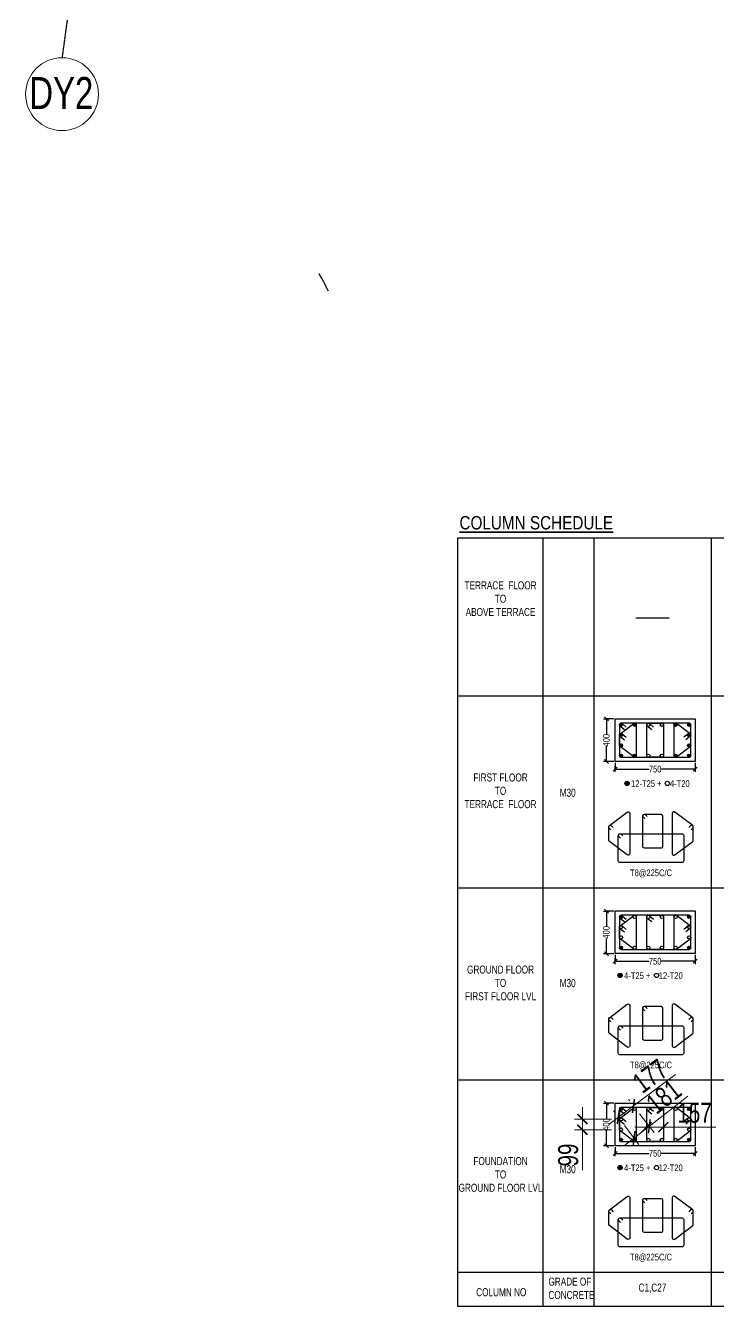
# Model space of a CAD drawing. Header units: millimetres. Extents: x 356 to 40629, y 2473 to 64837.
# Drawn here: x 14835 to 21326, y 11793 to 23792 of the extents above; entities that cross this region are included whole.
import ezdxf
from ezdxf.enums import TextEntityAlignment as Align

# ---------------------------------------------------------------- set-up
doc = ezdxf.new("R2010")
doc.units = ezdxf.units.MM
for name, pattern in [('ACAD_ISO10W100', [18, 12, -3, 0, -3]), ('CENTER', [50.8, 31.75, -6.35, 6.35, -6.35]), ('CONTINOUS', [0])]:
    doc.linetypes.add(name, pattern=pattern)
for name, color, linetype, lineweight in [('A-ANNO-GRID-DIMS', 8, 'Continuous', 25), ('S-COLUMN', 6, 'Continuous', 9), ('S-GRID-IDEN', 1, 'Continuous', 9), ('STR-COL-DIM', 8, 'Continuous', 18), ('STR-LEVEL TEXT', 110, 'Continuous', 30), ('STR-SUB TITLE', 22, 'Continuous', 35)]:
    doc.layers.add(name, color=color, linetype=linetype, lineweight=lineweight)
for name, color, linetype in [('COL', 5, 'Continuous'), ('S-GRID', 251, 'CENTER'), ('S-TIES', 3, 'Continuous'), ('TABLE', 11, 'Continuous'), ('TXT1', 4, 'Continuous'), ('TXT3', 6, 'Continuous')]:
    doc.layers.add(name, color=color, linetype=linetype)
doc.styles.add('EL', font='swisscl.ttf')
doc.styles.add('SD', font='ARIALNB.TTF')
doc.styles.add('SOBHA', font='swisscl.ttf')
doc.styles.add('sobha sed', font='swisscl.ttf')
doc.dimstyles.new('S-25', dxfattribs={"dimscale": 25, "dimtxt": 2.5, "dimasz": 1.5, "dimexe": 0.25, "dimexo": 0.5, "dimgap": 0.1, "dimtad": 0, "dimdec": 0, "dimrnd": 0.0005, "dimzin": 0, "dimdsep": 46, "dimtxsty": 'SOBHA', "dimblk": 'OBLIQUE', "dimcen": 0.09, "dimclrd": 8, "dimclre": 8, "dimclrt": 6, "dimadec": 0, "dimazin": 0, "dimtfac": 1, "dimtdec": 0, "dimtofl": 0, "dimtmove": 0, "dimatfit": 3, "dimfxl": 0.18, "dimtolj": 1, "dimtzin": 0, "dimlwd": -1, "dimlwe": -1, "dimarcsym": 0})
doc.dimstyles.new('S-75', dxfattribs={"dimscale": 75, "dimtxt": 2.5, "dimasz": 1.25, "dimexe": 1, "dimexo": 1, "dimgap": 0.5, "dimtad": 1, "dimdec": 0, "dimrnd": 0.0005, "dimzin": 0, "dimdsep": 46, "dimtxsty": 'EL', "dimblk": 'ARCHTICK', "dimcen": 0.09, "dimdle": 1.5, "dimclrd": 251, "dimclre": 251, "dimclrt": 3, "dimadec": 0, "dimazin": 0, "dimtfac": 1, "dimtdec": 0, "dimtofl": 0, "dimtmove": 0, "dimatfit": 3, "dimfxl": 2, "dimtolj": 1, "dimtzin": 0, "dimlwd": -1, "dimlwe": -1, "dimarcsym": 0})

# ---------------------------------------------------------------- blocks, each defined once
blk = doc.blocks.new('GRIDS')
at = {"layer": 'S-GRID', "linetype": 'ACAD_ISO10W100', "ltscale": 0.05}
blk.add_line((112855.2, -58345.1), (111454.8, -68671.3), dxfattribs=at)
at = {"layer": 'S-GRID-IDEN'}
blk.add_circle((111454.8, -69012.7), 341.3, dxfattribs=at)
at = {"layer": 'S-GRID-IDEN', "color": 2, "style": 'SOBHA'}
blk.add_text('DY2', height=300, dxfattribs=at).set_placement((111149, -69151.7))
blk = doc.blocks.new('_Oblique')
at = {"color": 0, "linetype": 'ByBlock', "lineweight": -2}
for p, q in [((-0.5, -0.5), (0.5, 0.5)), ((0, 0.71), (0, -0.71))]:
    blk.add_line(p, q, dxfattribs=at)
blk = doc.blocks.new('*D650')
at = {"layer": 'STR-LEVEL TEXT', "color": 8, "transparency": 16777216}
for p, q in [((20345, 13697), (20270, 13697)), ((20276, 13697), (20276, 13555)), ((20276, 13297), (20276, 13440)), ((20345, 13297), (20270, 13297))]:
    blk.add_line(p, q, dxfattribs=at)
at = {"layer": 'STR-LEVEL TEXT', "color": 8, "transparency": 16777216, "xscale": 37.5, "yscale": 37.5, "zscale": 37.5}
for p, rotation in [((20276, 13697), 90), ((20276, 13297), 270)]:
    blk.add_blockref('_Oblique', p, dxfattribs=dict(at, rotation=rotation))
at = {"layer": 'STR-LEVEL TEXT', "color": 6, "transparency": 16777216, "insert": (20276, 13497), "char_height": 62.5, "attachment_point": 5, "rotation": 90, "style": 'SOBHA'}
blk.add_mtext('\\A1;400', dxfattribs=at)
blk = doc.blocks.new('*D651')
at = {"layer": 'STR-LEVEL TEXT', "color": 8, "transparency": 16777216}
for p, q in [((20358, 13285), (20358, 13220)), ((20358, 13226), (20676, 13226)), ((21108, 13226), (20790, 13226)), ((21108, 13285), (21108, 13220))]:
    blk.add_line(p, q, dxfattribs=at)
at = {"layer": 'STR-LEVEL TEXT', "color": 8, "transparency": 16777216, "xscale": 37.5, "yscale": 37.5, "zscale": 37.5, "rotation": 180}
blk.add_blockref('_Oblique', (20358, 13226), dxfattribs=at)
at = {"layer": 'STR-LEVEL TEXT', "color": 8, "transparency": 16777216, "xscale": 37.5, "yscale": 37.5, "zscale": 37.5}
blk.add_blockref('_Oblique', (21108, 13226), dxfattribs=at)
at = {"layer": 'STR-LEVEL TEXT', "color": 6, "transparency": 16777216, "insert": (20733, 13226), "char_height": 62.5, "attachment_point": 5, "style": 'SOBHA'}
blk.add_mtext('\\A1;750', dxfattribs=at)
blk = doc.blocks.new('*D652')
at = {"layer": 'STR-LEVEL TEXT', "color": 8, "transparency": 16777216}
for p, q in [((20345, 17297), (20270, 17297)), ((20276, 17297), (20276, 17155)), ((20276, 16897), (20276, 17040)), ((20345, 16897), (20270, 16897))]:
    blk.add_line(p, q, dxfattribs=at)
at = {"layer": 'STR-LEVEL TEXT', "color": 8, "transparency": 16777216, "xscale": 37.5, "yscale": 37.5, "zscale": 37.5}
for p, rotation in [((20276, 17297), 90), ((20276, 16897), 270)]:
    blk.add_blockref('_Oblique', p, dxfattribs=dict(at, rotation=rotation))
at = {"layer": 'STR-LEVEL TEXT', "color": 6, "transparency": 16777216, "insert": (20276, 17097), "char_height": 62.5, "attachment_point": 5, "rotation": 90, "style": 'SOBHA'}
blk.add_mtext('\\A1;400', dxfattribs=at)
blk = doc.blocks.new('*D653')
at = {"layer": 'STR-LEVEL TEXT', "color": 8, "transparency": 16777216}
for p, q in [((20358, 16885), (20358, 16820)), ((20358, 16826), (20676, 16826)), ((21108, 16826), (20790, 16826)), ((21108, 16885), (21108, 16820))]:
    blk.add_line(p, q, dxfattribs=at)
at = {"layer": 'STR-LEVEL TEXT', "color": 8, "transparency": 16777216, "xscale": 37.5, "yscale": 37.5, "zscale": 37.5, "rotation": 180}
blk.add_blockref('_Oblique', (20358, 16826), dxfattribs=at)
at = {"layer": 'STR-LEVEL TEXT', "color": 8, "transparency": 16777216, "xscale": 37.5, "yscale": 37.5, "zscale": 37.5}
blk.add_blockref('_Oblique', (21108, 16826), dxfattribs=at)
at = {"layer": 'STR-LEVEL TEXT', "color": 6, "transparency": 16777216, "insert": (20733, 16826), "char_height": 62.5, "attachment_point": 5, "style": 'SOBHA'}
blk.add_mtext('\\A1;750', dxfattribs=at)
blk = doc.blocks.new('*D437')
at = {"layer": 'STR-LEVEL TEXT', "color": 8, "transparency": 16777216}
for p, q in [((20345, 15497), (20270, 15497)), ((20276, 15497), (20276, 15355)), ((20276, 15097), (20276, 15240)), ((20345, 15097), (20270, 15097))]:
    blk.add_line(p, q, dxfattribs=at)
at = {"layer": 'STR-LEVEL TEXT', "color": 8, "transparency": 16777216, "xscale": 37.5, "yscale": 37.5, "zscale": 37.5}
for p, rotation in [((20276, 15497), 90), ((20276, 15097), 270)]:
    blk.add_blockref('_Oblique', p, dxfattribs=dict(at, rotation=rotation))
at = {"layer": 'STR-LEVEL TEXT', "color": 6, "transparency": 16777216, "insert": (20276, 15297), "char_height": 62.5, "attachment_point": 5, "rotation": 90, "style": 'SOBHA'}
blk.add_mtext('\\A1;400', dxfattribs=at)
blk = doc.blocks.new('*D438')
at = {"layer": 'STR-LEVEL TEXT', "color": 8, "transparency": 16777216}
for p, q in [((20358, 15085), (20358, 15020)), ((20358, 15026), (20676, 15026)), ((21108, 15026), (20790, 15026)), ((21108, 15085), (21108, 15020))]:
    blk.add_line(p, q, dxfattribs=at)
at = {"layer": 'STR-LEVEL TEXT', "color": 8, "transparency": 16777216, "xscale": 37.5, "yscale": 37.5, "zscale": 37.5, "rotation": 180}
blk.add_blockref('_Oblique', (20358, 15026), dxfattribs=at)
at = {"layer": 'STR-LEVEL TEXT', "color": 8, "transparency": 16777216, "xscale": 37.5, "yscale": 37.5, "zscale": 37.5}
blk.add_blockref('_Oblique', (21108, 15026), dxfattribs=at)
at = {"layer": 'STR-LEVEL TEXT', "color": 6, "transparency": 16777216, "insert": (20733, 15026), "char_height": 62.5, "attachment_point": 5, "style": 'SOBHA'}
blk.add_mtext('\\A1;750', dxfattribs=at)
blk = doc.blocks.new('_ArchTick')
at = {"color": 0, "linetype": 'ByBlock', "const_width": 0.15}
blk.add_lwpolyline([(-0.5, -0.5), (0.5, 0.5)], dxfattribs=at)
blk = doc.blocks.new('*D428')
at = {"layer": 'S-COLUMN', "color": 251, "linetype": 'Continuous', "transparency": 16777216}
for p, q in [((20542, 13472), (20811, 13472)), ((20654, 13428), (20654, 13547)), ((20811, 13428), (20811, 13547)), ((20811, 13472), (21302, 13472))]:
    blk.add_line(p, q, dxfattribs=at)
at = {"layer": 'S-COLUMN', "color": 251, "transparency": 16777216, "xscale": 93.75, "yscale": 93.75, "zscale": 93.75, "rotation": 180}
blk.add_blockref('_ArchTick', (20654, 13472), dxfattribs=at)
at = {"layer": 'S-COLUMN', "color": 251, "transparency": 16777216, "xscale": 93.75, "yscale": 93.75, "zscale": 93.75}
blk.add_blockref('_ArchTick', (20811, 13472), dxfattribs=at)
at = {"layer": 'S-COLUMN', "color": 3, "transparency": 16777216, "insert": (21103, 13605), "char_height": 187.5, "attachment_point": 5, "style": 'EL'}
blk.add_mtext('\\A1;157', dxfattribs=at)
blk = doc.blocks.new('*D429')
at = {"layer": 'S-COLUMN', "color": 251, "linetype": 'Continuous', "transparency": 16777216}
for p, q in [((20530, 13671), (20923, 13965)), ((20496, 13717), (20485, 13732)), ((20298, 13498), (20530, 13671)), ((20355, 13611), (20344, 13626))]:
    blk.add_line(p, q, dxfattribs=at)
at = {"layer": 'S-COLUMN', "color": 251, "transparency": 16777216, "xscale": 93.75, "yscale": 93.75, "zscale": 93.75}
for p, rotation in [((20530, 13671), 36.75013123654395), ((20388, 13566), 216.7501312365439)]:
    blk.add_blockref('_ArchTick', p, dxfattribs=dict(at, rotation=rotation))
at = {"layer": 'S-COLUMN', "color": 3, "transparency": 16777216, "insert": (20686, 13951), "char_height": 187.5, "attachment_point": 5, "rotation": 36.7501, "style": 'EL'}
blk.add_mtext('\\A1;177', dxfattribs=at)
blk = doc.blocks.new('*D430')
at = {"layer": 'S-COLUMN', "color": 251, "linetype": 'Continuous', "transparency": 16777216}
for p, q in [((20052, 13659), (20052, 13448)), ((20323, 13547), (19977, 13547)), ((20323, 13448), (19977, 13448)), ((20052, 13448), (20052, 13068))]:
    blk.add_line(p, q, dxfattribs=at)
at = {"layer": 'S-COLUMN', "color": 251, "transparency": 16777216, "xscale": 93.75, "yscale": 93.75, "zscale": 93.75}
for p, rotation in [((20052, 13547), 90), ((20052, 13448), 270)]:
    blk.add_blockref('_ArchTick', p, dxfattribs=dict(at, rotation=rotation))
at = {"layer": 'S-COLUMN', "color": 3, "transparency": 16777216, "insert": (19919, 13211), "char_height": 187.5, "attachment_point": 5, "rotation": 90, "style": 'EL'}
blk.add_mtext('\\A1;99', dxfattribs=at)
blk = doc.blocks.new('*D431')
at = {"layer": 'S-COLUMN', "color": 251, "linetype": 'Continuous', "transparency": 16777216}
for p, q in [((20679, 13480), (21040, 13762)), ((20587, 13598), (20725, 13421)), ((20445, 13486), (20582, 13310)), ((20447, 13300), (20679, 13480))]:
    blk.add_line(p, q, dxfattribs=at)
at = {"layer": 'S-COLUMN', "color": 251, "transparency": 16777216, "xscale": 93.75, "yscale": 93.75, "zscale": 93.75}
for p, rotation in [((20536, 13369), 217.9490516109673), ((20679, 13480), 37.94905161096732)]:
    blk.add_blockref('_ArchTick', p, dxfattribs=dict(at, rotation=rotation))
at = {"layer": 'S-COLUMN', "color": 3, "transparency": 16777216, "insert": (20814, 13756), "char_height": 187.5, "attachment_point": 5, "rotation": 37.9491, "style": 'EL'}
blk.add_mtext('\\A1;181', dxfattribs=at)

msp = doc.modelspace()

# ---------------------------------------------------------------- hatches: boundary and pattern name
at = {"layer": 'S-TIES', "ltscale": 7}
h = msp.add_hatch(color=256, dxfattribs=at)
h.dxf.hatch_style = 1
edge = h.paths.add_edge_path()
edge.add_arc((20413.4, 17241.5), 15, 0, 360)
h = msp.add_hatch(color=256, dxfattribs=at)
h.dxf.hatch_style = 1
edge = h.paths.add_edge_path()
edge.add_arc((20413.4, 17145.2), 15, 0, 360)
h = msp.add_hatch(color=256, dxfattribs=at)
h.dxf.hatch_style = 1
edge = h.paths.add_edge_path()
edge.add_arc((20541.2, 17241.5), 15, 0, 360)
h = msp.add_hatch(color=256, dxfattribs=at)
h.dxf.hatch_style = 1
edge = h.paths.add_edge_path()
edge.add_arc((20924.5, 17241.5), 15, 0, 360)
h = msp.add_hatch(color=256, dxfattribs=at)
h.dxf.hatch_style = 1
edge = h.paths.add_edge_path()
edge.add_arc((21052.1, 17145.2), 15, 0, 360)
h = msp.add_hatch(color=256, dxfattribs=at)
h.dxf.hatch_style = 1
edge = h.paths.add_edge_path()
edge.add_arc((21052.3, 17241.5), 15, 0, 360)
h = msp.add_hatch(color=256, dxfattribs=at)
h.dxf.hatch_style = 1
edge = h.paths.add_edge_path()
edge.add_arc((20413.5, 17048.8), 15, 0, 360)
h = msp.add_hatch(color=256, dxfattribs=at)
h.dxf.hatch_style = 1
edge = h.paths.add_edge_path()
edge.add_arc((21052.2, 17048.8), 15, 0, 360)
h = msp.add_hatch(color=256, dxfattribs=at)
h.dxf.hatch_style = 1
edge = h.paths.add_edge_path()
edge.add_arc((20413.5, 16952.4), 15, 0, 360)
h = msp.add_hatch(color=256, dxfattribs=at)
h.dxf.hatch_style = 1
edge = h.paths.add_edge_path()
edge.add_arc((20541.2, 16952.1), 15, 0, 360)
h = msp.add_hatch(color=256, dxfattribs=at)
h.dxf.hatch_style = 1
edge = h.paths.add_edge_path()
edge.add_arc((20924.5, 16952.4), 15, 0, 360)
h = msp.add_hatch(color=256, dxfattribs=at)
h.dxf.hatch_style = 1
edge = h.paths.add_edge_path()
edge.add_arc((21052.2, 16952.4), 15, 0, 360)
h = msp.add_hatch(color=256, dxfattribs=at)
h.dxf.hatch_style = 1
edge = h.paths.add_edge_path()
edge.add_arc((20470.3, 16692.5), 20, 0, 360)
h = msp.add_hatch(color=256, dxfattribs=at)
h.dxf.hatch_style = 1
edge = h.paths.add_edge_path()
edge.add_arc((20413.4, 15441.9), 15, 0, 360)
h = msp.add_hatch(color=256, dxfattribs=at)
h.dxf.hatch_style = 1
edge = h.paths.add_edge_path()
edge.add_arc((21052.3, 15441.9), 15, 0, 360)
h = msp.add_hatch(color=256, dxfattribs=at)
h.dxf.hatch_style = 1
edge = h.paths.add_edge_path()
edge.add_arc((20413.5, 15152.8), 15, 0, 360)
h = msp.add_hatch(color=256, dxfattribs=at)
h.dxf.hatch_style = 1
edge = h.paths.add_edge_path()
edge.add_arc((21052.2, 15152.8), 15, 0, 360)
h = msp.add_hatch(color=256, dxfattribs=at)
h.dxf.hatch_style = 1
edge = h.paths.add_edge_path()
edge.add_arc((20405.2, 14892.9), 20, 0, 360)
h = msp.add_hatch(color=256, dxfattribs=at)
h.dxf.hatch_style = 1
edge = h.paths.add_edge_path()
edge.add_arc((20413.4, 13641.7), 15, 0, 360)
h = msp.add_hatch(color=256, dxfattribs=at)
h.dxf.hatch_style = 1
edge = h.paths.add_edge_path()
edge.add_arc((21052.3, 13641.7), 15, 0, 360)
h = msp.add_hatch(color=256, dxfattribs=at)
h.dxf.hatch_style = 1
edge = h.paths.add_edge_path()
edge.add_arc((20413.5, 13352.6), 15, 0, 360)
h = msp.add_hatch(color=256, dxfattribs=at)
h.dxf.hatch_style = 1
edge = h.paths.add_edge_path()
edge.add_arc((21052.2, 13352.6), 15, 0, 360)
h = msp.add_hatch(color=256, dxfattribs=at)
h.dxf.hatch_style = 1
edge = h.paths.add_edge_path()
edge.add_arc((20405.2, 13092.7), 20, 0, 360)

# ---------------------------------------------------------------- linework, layer by layer
at = {"layer": 'A-ANNO-GRID-DIMS', "ltscale": 20}
msp.add_arc((15951.4, 20507.4), 1895.4, 24.85687, 30.37446, dxfattribs=at)
at = {"layer": 'COL', "elevation": 0}
for points in [[(20357.8, 17297.1), (21107.8, 17297.1), (21107.8, 16897.1), (20357.8, 16897.1)], [(20357.8, 15497.4), (21107.8, 15497.4), (21107.8, 15097.4), (20357.8, 15097.4)], [(20357.8, 13697.2), (21107.8, 13697.2), (21107.8, 13297.2), (20357.8, 13297.2)]]:
    msp.add_lwpolyline(points, close=True, dxfattribs=at)
at = {"layer": 'S-TIES', "ltscale": 7}
msp.add_line((20553.5, 18243.8, 0), (20863.8, 18243.8, 0), dxfattribs=at)
at = {"layer": 'S-TIES', "ltscale": 7, "elevation": 0}
for points in [[(20556.2, 17241.5), (20556.2, 16952.1, -0.6196076), (20532.2, 16940.1), (20404.4, 17036.8, -0.2347718), (20398.5, 17048.8), (20398.4, 17145.2, -0.2354701), (20404.4, 17157.1), (20532.2, 17253.5, -0.6189419)], [(20413.5, 16937.4), (21052.3, 16937.4, 0.4142136), (21067.3, 16952.4), (21067.3, 17241.5, 0.4142136), (21052.3, 17256.5), (20413.5, 17256.5, 0.4142136), (20398.5, 17241.5), (20398.5, 16952.4, 0.4142136)], [(20669.4, 17256.5), (20796.4, 17256.5, -0.4142136), (20811.4, 17241.5), (20811.4, 16952.4, -0.4142136), (20796.4, 16937.4), (20669.4, 16937.4, -0.4142136), (20654.4, 16952.4), (20654.4, 17241.5, -0.4142136)], [(20909.4, 17241.5), (20909.5, 16952.4, 0.6196076), (20933.5, 16940.5), (21061.3, 17036.8, 0.2347718), (21067.2, 17048.8), (21067.2, 17145.2, 0.2354701), (21061.3, 17157.1), (20933.5, 17253.5, 0.6189419)], [(20496, 16411.3), (20496, 16034.3, -0.6196076), (20471.9, 16022.4), (20304.7, 16149, -0.2347718), (20298.8, 16161), (20298.8, 16285.1, -0.2354701), (20304.7, 16297.1), (20472, 16423.2, -0.6189419)], [(20632.4, 16403.8), (20788.6, 16403.8, -0.4141656), (20803.6, 16388.8), (20803.6, 16099.7, -0.4142615), (20788.6, 16084.7), (20632.5, 16084.7, -0.4141656), (20617.5, 16099.7), (20617.4, 16388.8, -0.4142615)], [(20893.7, 16411.3), (20893.7, 16034.3, 0.6196076), (20917.8, 16022.4), (21085, 16149, 0.2347718), (21090.9, 16161), (21090.9, 16285.1, 0.2354701), (21085, 16297.1), (20917.7, 16423.2, 0.6189419)], [(20403.3, 16220.7), (20986.4, 16220.7, -0.4142136), (21001.4, 16205.7), (21001.4, 15965.7, -0.4142136), (20986.4, 15950.7), (20403.3, 15950.7, -0.4142136), (20388.3, 15965.7), (20388.3, 16205.7, -0.4142136)], [(20556.2, 15441.9), (20556.2, 15152.4, -0.6196076), (20532.2, 15140.5), (20404.4, 15237.2, -0.2347718), (20398.5, 15249.2), (20398.4, 15345.5, -0.2354701), (20404.4, 15357.5), (20532.2, 15453.9, -0.6189419)], [(20413.5, 15137.8), (21052.3, 15137.8, 0.4142136), (21067.3, 15152.8), (21067.3, 15441.9, 0.4142136), (21052.3, 15456.9), (20413.5, 15456.9, 0.4142136), (20398.5, 15441.9), (20398.5, 15152.8, 0.4142136)], [(20669.4, 15456.9), (20796.4, 15456.9, -0.4142136), (20811.4, 15441.9), (20811.4, 15152.8, -0.4142136), (20796.4, 15137.8), (20669.4, 15137.8, -0.4142136), (20654.4, 15152.8), (20654.4, 15441.9, -0.4142136)], [(20909.4, 15441.9), (20909.5, 15152.8, 0.6196076), (20933.5, 15140.8), (21061.3, 15237.2, 0.2347718), (21067.2, 15249.2), (21067.2, 15345.5, 0.2354701), (21061.3, 15357.5), (20933.5, 15453.9, 0.6189419)], [(20496, 14611.6), (20496, 14234.7, -0.6196076), (20471.9, 14222.7), (20304.7, 14349.4, -0.2347718), (20298.8, 14361.3), (20298.8, 14485.5, -0.2354701), (20304.7, 14497.5), (20472, 14623.6, -0.6189419)], [(20632.4, 14604.2), (20788.6, 14604.2, -0.4141656), (20803.6, 14589.2), (20803.6, 14300.1, -0.4142615), (20788.6, 14285.1), (20632.5, 14285.1, -0.4141656), (20617.5, 14300.1), (20617.4, 14589.2, -0.4142615)], [(20893.7, 14611.6), (20893.7, 14234.7, 0.6196076), (20917.8, 14222.7), (21085, 14349.4, 0.2347718), (21090.9, 14361.3), (21090.9, 14485.5, 0.2354701), (21085, 14497.5), (20917.7, 14623.6, 0.6189419)], [(20403.3, 14421), (20986.4, 14421, -0.4142136), (21001.4, 14406), (21001.4, 14166, -0.4142136), (20986.4, 14151), (20403.3, 14151, -0.4142136), (20388.3, 14166), (20388.3, 14406, -0.4142136)], [(20556.2, 13641.7), (20556.2, 13352.2, -0.6196076), (20532.2, 13340.3), (20404.4, 13437, -0.2347718), (20398.5, 13449), (20398.4, 13545.3, -0.2354701), (20404.4, 13557.3), (20532.2, 13653.7, -0.6189419)], [(20413.5, 13337.6), (21052.3, 13337.6, 0.4142136), (21067.3, 13352.6), (21067.3, 13641.7, 0.4142136), (21052.3, 13656.7), (20413.5, 13656.7, 0.4142136), (20398.5, 13641.7), (20398.5, 13352.6, 0.4142136)], [(20669.4, 13656.7), (20796.4, 13656.7, -0.4142136), (20811.4, 13641.7), (20811.4, 13352.6, -0.4142136), (20796.4, 13337.6), (20669.4, 13337.6, -0.4142136), (20654.4, 13352.6), (20654.4, 13641.7, -0.4142136)], [(20909.4, 13641.7), (20909.5, 13352.6, 0.6196076), (20933.5, 13340.7), (21061.3, 13437, 0.2347718), (21067.2, 13449), (21067.2, 13545.3, 0.2354701), (21061.3, 13557.3), (20933.5, 13653.7, 0.6189419)], [(20496, 12811.4), (20496, 12434.5, -0.6196076), (20471.9, 12422.6), (20304.7, 12549.2, -0.2347718), (20298.8, 12561.1), (20298.8, 12685.3, -0.2354701), (20304.7, 12697.3), (20472, 12823.4, -0.6189419)], [(20632.4, 12804), (20788.6, 12804, -0.4141656), (20803.6, 12789), (20803.6, 12499.9, -0.4142615), (20788.6, 12484.9), (20632.5, 12484.9, -0.4141656), (20617.5, 12499.9), (20617.4, 12789, -0.4142615)], [(20893.7, 12811.4), (20893.7, 12434.5, 0.6196076), (20917.8, 12422.6), (21085, 12549.2, 0.2347718), (21090.9, 12561.1), (21090.9, 12685.3, 0.2354701), (21085, 12697.3), (20917.7, 12823.4, 0.6189419)], [(20403.3, 12620.9), (20986.4, 12620.9, -0.4142136), (21001.4, 12605.9), (21001.4, 12365.9, -0.4142136), (20986.4, 12350.9), (20403.3, 12350.9, -0.4142136), (20388.3, 12365.9), (20388.3, 12605.9, -0.4142136)]]:
    msp.add_lwpolyline(points, format="xyb", close=True, dxfattribs=at)
for points in [[(20403.4, 17230.3), (20445.6, 17196.8)], [(20423.5, 17252.7), (20462.3, 17220.5)], [(20659, 17230.3), (20701.2, 17196.8)], [(20679.1, 17252.7), (20717.9, 17220.5)], [(20403.5, 17134), (20445.6, 17100.4)], [(20423.5, 17156.3), (20462.3, 17124.1)], [(21042.2, 17156.3), (21003.4, 17124.1)], [(21062.2, 17134), (21020, 17100.4)], [(20403.4, 15430.7), (20445.6, 15397.2)], [(20423.5, 15453), (20462.3, 15420.9)], [(20659, 15430.7), (20701.2, 15397.2)], [(20679.1, 15453), (20717.9, 15420.9)], [(20403.5, 15334.3), (20445.6, 15300.8)], [(20423.5, 15356.7), (20462.3, 15324.5)], [(21042.2, 15356.7), (21003.4, 15324.5)], [(21062.2, 15334.3), (21020, 15300.8)], [(20403.4, 13630.5), (20445.6, 13597)], [(20423.5, 13652.8), (20462.3, 13620.7)], [(20659, 13630.5), (20701.2, 13597)], [(20679.1, 13652.8), (20717.9, 13620.7)], [(20403.5, 13534.1), (20445.6, 13500.6)], [(20423.5, 13556.5), (20462.3, 13524.3)], [(21042.2, 13556.5), (21003.4, 13524.3)], [(21062.2, 13534.1), (21020, 13500.6)]]:
    msp.add_lwpolyline(points, dxfattribs=at)
for points in [[(20637.8, 16362.3), (20621.8, 16378.2, -0.668178), (20632.4, 16403.8, -0.200501), (20643.1, 16399.4), (20659, 16383.4)], [(20319.1, 16258.6), (20303.2, 16274.5, -0.668178), (20313.8, 16300.1, -0.200501), (20324.4, 16295.7), (20340.3, 16279.8)], [(20408.6, 16179.1), (20392.7, 16195.1, -0.668178), (20403.3, 16220.7, -0.200501), (20414, 16216.2), (20429.9, 16200.3)], [(21070.6, 16258.6), (21086.5, 16274.5, 0.668178), (21075.9, 16300.1, 0.200501), (21065.3, 16295.7), (21049.4, 16279.8)], [(20637.8, 14562.6), (20621.8, 14578.6, -0.668178), (20632.4, 14604.2, -0.200501), (20643.1, 14599.7), (20659, 14583.8)], [(20319.1, 14459), (20303.2, 14474.9, -0.668178), (20313.8, 14500.5, -0.200501), (20324.4, 14496.1), (20340.3, 14480.1)], [(20408.6, 14379.5), (20392.7, 14395.4, -0.668178), (20403.3, 14421, -0.200501), (20414, 14416.6), (20429.9, 14400.7)], [(21070.6, 14459), (21086.5, 14474.9, 0.668178), (21075.9, 14500.5, 0.200501), (21065.3, 14496.1), (21049.4, 14480.1)], [(20637.8, 12762.5), (20621.8, 12778.4, -0.668178), (20632.4, 12804, -0.200501), (20643.1, 12799.5), (20659, 12783.6)], [(20319.1, 12658.8), (20303.2, 12674.7, -0.668178), (20313.8, 12700.3, -0.200501), (20324.4, 12695.9), (20340.3, 12680)], [(20408.6, 12579.3), (20392.7, 12595.2, -0.668178), (20403.3, 12620.8, -0.200501), (20414, 12616.4), (20429.9, 12600.5)], [(21070.6, 12658.8), (21086.5, 12674.7, 0.668178), (21075.9, 12700.3, 0.200501), (21065.3, 12695.9), (21049.4, 12680)]]:
    msp.add_lwpolyline(points, format="xyb", dxfattribs=at)
at = {"layer": 'S-TIES', "ltscale": 7}
for centre, radius in [((20413.4, 17241.5, 0), 15), ((20413.4, 17145.2, 0), 15), ((20541.2, 17241.5, 0), 15), ((20669, 17241.5, 0), 15), ((20796.8, 17241.5, 0), 15), ((20924.5, 17241.5, 0), 15), ((21052.1, 17145.2, 0), 15), ((21052.3, 17241.5, 0), 15), ((20413.5, 17048.8, 0), 15), ((21052.2, 17048.8, 0), 15), ((20413.5, 16952.4, 0), 15), ((20541.2, 16952.1, 0), 15), ((20669.4, 16952.4, 0), 15), ((20796.4, 16952.4, 0), 15), ((20924.5, 16952.4, 0), 15), ((21052.2, 16952.4, 0), 15), ((20470.3, 16692.5, 0), 20), ((20847.3, 16692.5, 0), 20), ((20413.4, 15441.9, 0), 15), ((20413.4, 15345.5, 0), 15), ((20541.2, 15441.9, 0), 15), ((20669, 15441.9, 0), 15), ((20796.8, 15441.9, 0), 15), ((20924.5, 15441.9, 0), 15), ((21052.1, 15345.5, 0), 15), ((21052.3, 15441.9, 0), 15), ((20413.5, 15249.2, 0), 15), ((21052.2, 15249.2, 0), 15), ((20413.5, 15152.8, 0), 15), ((20541.2, 15152.4, 0), 15), ((20669.4, 15152.8, 0), 15), ((20796.4, 15152.8, 0), 15), ((20924.5, 15152.8, 0), 15), ((21052.2, 15152.8, 0), 15), ((20405.2, 14892.9, 0), 20), ((20746.9, 14892.9, 0), 20), ((20413.4, 13641.7, 0), 15), ((20413.4, 13545.3, 0), 15), ((20541.2, 13641.7, 0), 15), ((20669, 13641.7, 0), 15), ((20796.8, 13641.7, 0), 15), ((20924.5, 13641.7, 0), 15), ((21052.1, 13545.3, 0), 15), ((21052.3, 13641.7, 0), 15), ((20413.5, 13449, 0), 15), ((21052.2, 13449, 0), 15), ((20413.5, 13352.6, 0), 15), ((20541.2, 13352.2, 0), 15), ((20669.4, 13352.6, 0), 15), ((20796.4, 13352.6, 0), 15), ((20924.5, 13352.6, 0), 15), ((21052.2, 13352.6, 0), 15), ((20405.2, 13092.7, 0), 20), ((20746.9, 13092.7, 0), 20)]:
    msp.add_circle(centre, radius, dxfattribs=at)
at = {"layer": 'TABLE', "ltscale": 10}
for p, q in [((18883.5, 11792.7, 0), (18883.5, 18992.2, 0)), ((18883.5, 18992.2, 0), (40628.8, 18992.2, 0)), ((19679.9, 18992.2, 0), (19679.9, 11792.7, 0)), ((20157.8, 18992.2, 0), (20157.8, 11792.7, 0)), ((21257.8, 18992.2, 0), (21257.8, 11792.7, 0)), ((18883.5, 17513.7, 0), (40628.8, 17513.7, 0)), ((18883.5, 17513.7, 0), (40628.8, 17513.7, 0)), ((18883.5, 15713.7, 0), (40628.8, 15713.7, 0)), ((18883.5, 13913.9, 0), (40628.8, 13913.9, 0)), ((18883.5, 12113.7, 0), (40628.8, 12113.7, 0)), ((40628.8, 11792.7, 0), (18883.5, 11792.7, 0))]:
    msp.add_line(p, q, dxfattribs=at)

# ---------------------------------------------------------------- block references
at = {"layer": 'S-GRID', "color": 2}
msp.add_blockref('GRIDS', (-96278.7, 92162.4), dxfattribs=at)

# ---------------------------------------------------------------- texts
at = {"layer": 'STR-COL-DIM', "color": 6, "char_height": 62.5, "width": 636.777, "attachment_point": 1, "style": 'sobha sed'}
for s, insert in [('12-T25 +    4-T20', (20508, 16722.2, 0)), ('4-T25 +    12-T20', (20442.9, 14922.6, 0)), ('4-T25 +    12-T20', (20442.9, 13122.4, 0))]:
    msp.add_mtext(s, dxfattribs=dict(at, insert=insert))
at = {"layer": 'STR-SUB TITLE', "linetype": 'CONTINOUS', "ltscale": 10, "insert": (19619.6, 19197, 849), "char_height": 125, "width": 8422.892, "attachment_point": 2, "rotation": 0.01078, "style": 'SD'}
msp.add_mtext('{\\fArial Narrow|b0|i0|c0|p34;\\LCOLUMN SCHEDULE }', dxfattribs=at)
at = {"layer": 'TXT1', "style": 'sobha sed'}
for p in [(19913.8, 16604.9, 0), (19913.8, 14821, 0), (19913.8, 13078.3, 0)]:
    msp.add_text('M30', height=75, dxfattribs=at).set_placement(p, align=Align.MIDDLE_CENTER)
at = {"layer": 'TXT1', "ltscale": 3000, "char_height": 75, "style": 'sobha sed'}
for s, insert, width, attachment_point in [('TERRACE  FLOOR\\PTO\\PABOVE TERRACE  ', (19284.8, 18585.6, 0), 1359.884, 2), ('FIRST FLOOR\\PTO\\PTERRACE  FLOOR', (19284.8, 16785.6, 0), 1359.884, 2), ('GROUND FLOOR\\PTO\\PFIRST FLOOR LVL ', (19284.8, 14985.7, 0), 1359.884, 2), ('FOUNDATION\\PTO\\PGROUND FLOOR LVL ', (19284.8, 13191.7, 0), 1359.884, 2), ('GRADE OF CONCRETE ', (19733.4, 12062, 0), 429.309, 1), ('COLUMN NO', (19056.9, 11962.9, 0), 627.13, 1)]:
    msp.add_mtext(s, dxfattribs=dict(at, insert=insert, width=width, attachment_point=attachment_point))
at = {"layer": 'TXT3', "color": 4, "ltscale": 7, "style": 'sobha sed'}
for p in [(20497.2, 15823.4, 0), (20497.2, 14023.6, 0), (20497.2, 12223.4, 0)]:
    msp.add_text('T8@225C/C', height=62.5, dxfattribs=at).set_placement(p)
at = {"layer": 'TXT3', "ltscale": 7, "style": 'sobha sed'}
msp.add_text('C1,C27', height=75, dxfattribs=at).set_placement((20577.7, 11931.3, 0))

# ---------------------------------------------------------------- dimensions: what is measured, and where the dimension line sits
at = {"layer": 'S-COLUMN', "color": 1}
for p1, distance, picture, middle in [((20399.5, 13550.9, 0), 18.4, '*D429', (20685.7, 13951.3)), ((20398.4, 13545.3, 0), -223.5, '*D431', (20814.2, 13755.5))]:
    dim = msp.add_aligned_dim(p1=p1, p2=(20541.2, 13656.7, 0), distance=distance, dimstyle='S-75', dxfattribs=at)
    dim.commit()
    dim.dimension.update_dxf_attribs({"geometry": picture, "text_midpoint": middle})
dim = msp.add_linear_dim(base=(20811.4, 13471.9), p1=(20654.4, 13352.6, 0), p2=(20811.4, 13352.6, 0), dimstyle='S-75', dxfattribs=at)
dim.commit()
dim.dimension.update_dxf_attribs({"geometry": '*D428', "text_midpoint": (21103.4, 13605)})
dim = msp.add_linear_dim(base=(20051.9684, 13448.0783), p1=(20398.4934, 13546.6145, 0), p2=(20398.4934, 13448.0783, 0), angle=90, dimstyle='S-75', dxfattribs=at)
dim.commit()
dim.dimension.update_dxf_attribs({"geometry": '*D430', "text_midpoint": (19918.5681, 13211.4056)})
at = {"layer": 'STR-LEVEL TEXT'}
for base, p1, p2, picture, middle in [((20276.5, 17297.1, 0), (20357.8, 16897.1, 0), (20357.8, 17297.1, 0), '*D652', (20276.5, 17097.1, 0)), ((20276.5, 15497.4, 0), (20357.8, 15097.4, 0), (20357.8, 15497.4, 0), '*D437', (20276.5, 15297.4, 0)), ((20276.5, 13697.2, 0), (20357.8, 13297.2, 0), (20357.8, 13697.2, 0), '*D650', (20276.5, 13497.2, 0))]:
    dim = msp.add_linear_dim(base=base, p1=p1, p2=p2, angle=90, dimstyle='S-25', dxfattribs=at)
    dim.commit()
    dim.dimension.update_dxf_attribs({"geometry": picture, "text_midpoint": middle})
for base, p1, p2, picture, middle in [((21107.8, 16826, 0), (20357.8, 16897.1, 0), (21107.8, 16897.1, 0), '*D653', (20732.8, 16826, 0)), ((21107.8, 15026.4, 0), (20357.8, 15097.4, 0), (21107.8, 15097.4, 0), '*D438', (20732.8, 15026.4, 0)), ((21107.8, 13226.2, 0), (20357.8, 13297.2, 0), (21107.8, 13297.2, 0), '*D651', (20732.8, 13226.2, 0))]:
    dim = msp.add_linear_dim(base=base, p1=p1, p2=p2, dimstyle='S-25', dxfattribs=at)
    dim.commit()
    dim.dimension.update_dxf_attribs({"geometry": picture, "text_midpoint": middle})

doc.saveas('drawing.dxf')
